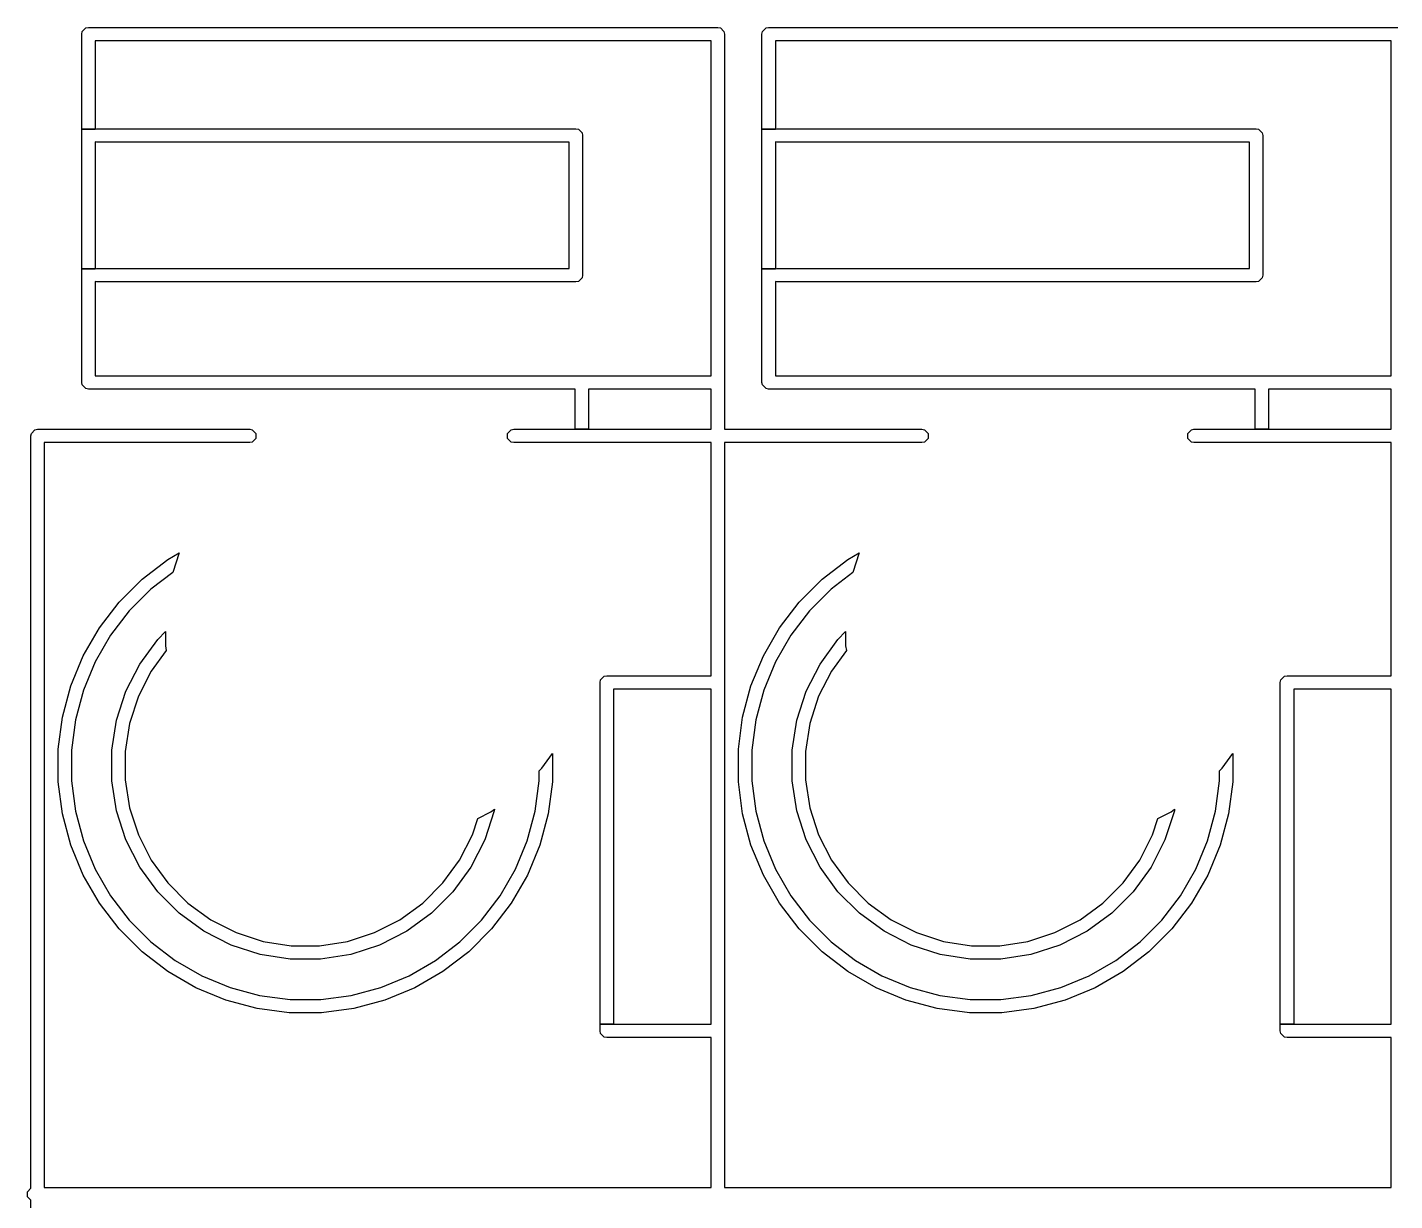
# Model space of a CAD drawing. Header units: inches. Extents: x 0 to 2.68, y 0 to 2.67.
# Drawn here: x 0.4037 to 0.8057, y 0.4249 to 0.7697 of the extents above; entities that cross this region are included whole.
import ezdxf

# ---------------------------------------------------------------- set-up
doc = ezdxf.new("R2010")
doc.units = ezdxf.units.IN
doc.header["$MEASUREMENT"] = 0
doc.layers.add('Edge.Cuts', color=254, linetype='CONTINUOUS', true_color=0xd0d2cd)

msp = doc.modelspace()

# ---------------------------------------------------------------- linework, layer by layer
at = {"layer": 'Edge.Cuts', "linetype": 'CONTINUOUS'}
for p, q in [((0.41969, 0.76772), (0.41983, 0.76847)), ((0.41983, 0.76847), (0.4209, 0.76954)), ((0.4209, 0.76954), (0.42165, 0.76969)), ((0.42165, 0.76969), (0.60669, 0.76969)), ((0.60669, 0.76969), (0.60745, 0.76954)), ((0.60745, 0.76954), (0.60851, 0.76847)), ((0.60851, 0.76847), (0.60866, 0.76772)), ((0.61969, 0.76772), (0.61983, 0.76847)), ((0.61983, 0.76847), (0.6209, 0.76954)), ((0.6209, 0.76954), (0.62165, 0.76969)), ((0.62165, 0.76969), (0.80669, 0.76969)), ((0.41969, 0.7398), (0.41969, 0.76772)), ((0.60472, 0.76575), (0.42362, 0.76575)), ((0.42362, 0.76575), (0.42362, 0.7398)), ((0.60472, 0.66732), (0.60472, 0.76575)), ((0.60866, 0.76772), (0.60866, 0.65157)), ((0.61969, 0.7398), (0.61969, 0.76772)), ((0.80472, 0.76575), (0.62362, 0.76575)), ((0.62362, 0.76575), (0.62362, 0.7398)), ((0.80472, 0.66732), (0.80472, 0.76575)), ((0.41969, 0.69874), (0.41969, 0.7398)), ((0.41969, 0.7398), (0.42362, 0.7398)), ((0.42362, 0.7398), (0.41969, 0.7398)), ((0.42362, 0.7398), (0.42402, 0.73988)), ((0.42402, 0.73988), (0.56496, 0.73988)), ((0.56496, 0.73988), (0.56571, 0.73973)), ((0.56571, 0.73973), (0.56678, 0.73867)), ((0.61969, 0.69874), (0.61969, 0.7398)), ((0.61969, 0.7398), (0.62362, 0.7398)), ((0.62362, 0.7398), (0.61969, 0.7398)), ((0.62362, 0.7398), (0.62402, 0.73988)), ((0.62402, 0.73988), (0.76496, 0.73988)), ((0.76496, 0.73988), (0.76571, 0.73973)), ((0.76571, 0.73973), (0.76678, 0.73867)), ((0.42402, 0.73594), (0.42362, 0.73602)), ((0.42362, 0.73602), (0.42362, 0.69874)), ((0.56299, 0.73594), (0.42402, 0.73594)), ((0.56299, 0.69882), (0.56299, 0.73594)), ((0.56678, 0.73867), (0.56693, 0.73791)), ((0.56693, 0.73791), (0.56693, 0.69685)), ((0.62402, 0.73594), (0.62362, 0.73602)), ((0.62362, 0.73602), (0.62362, 0.69874)), ((0.76299, 0.73594), (0.62402, 0.73594)), ((0.76299, 0.69882), (0.76299, 0.73594)), ((0.76678, 0.73867), (0.76693, 0.73791)), ((0.76693, 0.73791), (0.76693, 0.69685)), ((0.41969, 0.66535), (0.41969, 0.69874)), ((0.41969, 0.69874), (0.42362, 0.69874)), ((0.42362, 0.69874), (0.41969, 0.69874)), ((0.42362, 0.69874), (0.42402, 0.69882)), ((0.42402, 0.69882), (0.56299, 0.69882)), ((0.56678, 0.6961), (0.56571, 0.69503)), ((0.56693, 0.69685), (0.56678, 0.6961)), ((0.61969, 0.66535), (0.61969, 0.69874)), ((0.61969, 0.69874), (0.62362, 0.69874)), ((0.62362, 0.69874), (0.61969, 0.69874)), ((0.62362, 0.69874), (0.62402, 0.69882)), ((0.62402, 0.69882), (0.76299, 0.69882)), ((0.76678, 0.6961), (0.76571, 0.69503)), ((0.76693, 0.69685), (0.76678, 0.6961)), ((0.42402, 0.69488), (0.42362, 0.69496)), ((0.42362, 0.69496), (0.42362, 0.66732)), ((0.56496, 0.69488), (0.42402, 0.69488)), ((0.56571, 0.69503), (0.56496, 0.69488)), ((0.62402, 0.69488), (0.62362, 0.69496)), ((0.62362, 0.69496), (0.62362, 0.66732)), ((0.76496, 0.69488), (0.62402, 0.69488)), ((0.76571, 0.69503), (0.76496, 0.69488)), ((0.41983, 0.6646), (0.41969, 0.66535)), ((0.4209, 0.66354), (0.41983, 0.6646)), ((0.42165, 0.66339), (0.4209, 0.66354)), ((0.56472, 0.66339), (0.42165, 0.66339)), ((0.42362, 0.66732), (0.60472, 0.66732)), ((0.56472, 0.65157), (0.56472, 0.66339)), ((0.60472, 0.66339), (0.56866, 0.66339)), ((0.56866, 0.66339), (0.56866, 0.65157)), ((0.60472, 0.65157), (0.60472, 0.66339)), ((0.61983, 0.6646), (0.61969, 0.66535)), ((0.6209, 0.66354), (0.61983, 0.6646)), ((0.62165, 0.66339), (0.6209, 0.66354)), ((0.76472, 0.66339), (0.62165, 0.66339)), ((0.62362, 0.66732), (0.80472, 0.66732)), ((0.76472, 0.65157), (0.76472, 0.66339)), ((0.80472, 0.66339), (0.76866, 0.66339)), ((0.76866, 0.66339), (0.76866, 0.65157)), ((0.80472, 0.65157), (0.80472, 0.66339)), ((0.40487, 0.65036), (0.40594, 0.65142)), ((0.40594, 0.65142), (0.40669, 0.65157)), ((0.40669, 0.65157), (0.46906, 0.65157)), ((0.46906, 0.65157), (0.46981, 0.65142)), ((0.46981, 0.65142), (0.47087, 0.65036)), ((0.54487, 0.65036), (0.54594, 0.65142)), ((0.54594, 0.65142), (0.54669, 0.65157)), ((0.54669, 0.65157), (0.56472, 0.65157)), ((0.56472, 0.65157), (0.56866, 0.65157)), ((0.56866, 0.65157), (0.56472, 0.65157)), ((0.56866, 0.65157), (0.60472, 0.65157)), ((0.60866, 0.65157), (0.66669, 0.65157)), ((0.66669, 0.65157), (0.66745, 0.65142)), ((0.66745, 0.65142), (0.66851, 0.65036)), ((0.74487, 0.65036), (0.74594, 0.65142)), ((0.74594, 0.65142), (0.74669, 0.65157)), ((0.74669, 0.65157), (0.76472, 0.65157)), ((0.76472, 0.65157), (0.76866, 0.65157)), ((0.76866, 0.65157), (0.76472, 0.65157)), ((0.76866, 0.65157), (0.80472, 0.65157)), ((0.40472, 0.64961), (0.40487, 0.65036)), ((0.40472, 0.42856), (0.40472, 0.64961)), ((0.46906, 0.64764), (0.40866, 0.64764)), ((0.40866, 0.64764), (0.40866, 0.42874)), ((0.46981, 0.64779), (0.46906, 0.64764)), ((0.47087, 0.64885), (0.46981, 0.64779)), ((0.47087, 0.65036), (0.47087, 0.64885)), ((0.54487, 0.64885), (0.54487, 0.65036)), ((0.54594, 0.64779), (0.54487, 0.64885)), ((0.54669, 0.64764), (0.54594, 0.64779)), ((0.60472, 0.64764), (0.54669, 0.64764)), ((0.60472, 0.57913), (0.60472, 0.64764)), ((0.66669, 0.64764), (0.60866, 0.64764)), ((0.60866, 0.64764), (0.60866, 0.42874)), ((0.66745, 0.64779), (0.66669, 0.64764)), ((0.66851, 0.64885), (0.66745, 0.64779)), ((0.66851, 0.65036), (0.66851, 0.64885)), ((0.74487, 0.64885), (0.74487, 0.65036)), ((0.74594, 0.64779), (0.74487, 0.64885)), ((0.74669, 0.64764), (0.74594, 0.64779)), ((0.80472, 0.64764), (0.74669, 0.64764)), ((0.80472, 0.57913), (0.80472, 0.64764)), ((0.44497, 0.61332), (0.44831, 0.61525)), ((0.44831, 0.61525), (0.44645, 0.6095)), ((0.64497, 0.61332), (0.64831, 0.61525)), ((0.64831, 0.61525), (0.64645, 0.6095)), ((0.43741, 0.60752), (0.44497, 0.61332)), ((0.63741, 0.60752), (0.64497, 0.61332)), ((0.43067, 0.60078), (0.43741, 0.60752)), ((0.44645, 0.6095), (0.44001, 0.60456)), ((0.63067, 0.60078), (0.63741, 0.60752)), ((0.64645, 0.6095), (0.64001, 0.60456)), ((0.44001, 0.60456), (0.43363, 0.59818)), ((0.64001, 0.60456), (0.63363, 0.59818)), ((0.42487, 0.59322), (0.43067, 0.60078)), ((0.62487, 0.59322), (0.63067, 0.60078)), ((0.43363, 0.59818), (0.42815, 0.59103)), ((0.63363, 0.59818), (0.62815, 0.59103)), ((0.42011, 0.58497), (0.42487, 0.59322)), ((0.42815, 0.59103), (0.42364, 0.58323)), ((0.44202, 0.58983), (0.44429, 0.5921)), ((0.44429, 0.5921), (0.44429, 0.58797)), ((0.62011, 0.58497), (0.62487, 0.59322)), ((0.62815, 0.59103), (0.62364, 0.58323)), ((0.64202, 0.58983), (0.64429, 0.5921)), ((0.64429, 0.5921), (0.64429, 0.58797)), ((0.43676, 0.58258), (0.44202, 0.58983)), ((0.44429, 0.58797), (0.44451, 0.58657)), ((0.63676, 0.58258), (0.64202, 0.58983)), ((0.64429, 0.58797), (0.64451, 0.58657)), ((0.41646, 0.57617), (0.42011, 0.58497)), ((0.42364, 0.58323), (0.42019, 0.5749)), ((0.44451, 0.58657), (0.44012, 0.58053)), ((0.61646, 0.57617), (0.62011, 0.58497)), ((0.62364, 0.58323), (0.62019, 0.5749)), ((0.64451, 0.58657), (0.64012, 0.58053)), ((0.43269, 0.5746), (0.43676, 0.58258)), ((0.44012, 0.58053), (0.43633, 0.5731)), ((0.57224, 0.57792), (0.5733, 0.57898)), ((0.5733, 0.57898), (0.57406, 0.57913)), ((0.57406, 0.57913), (0.60472, 0.57913)), ((0.63269, 0.5746), (0.63676, 0.58258)), ((0.64012, 0.58053), (0.63633, 0.5731)), ((0.77224, 0.57792), (0.7733, 0.57898)), ((0.7733, 0.57898), (0.77406, 0.57913)), ((0.77406, 0.57913), (0.80472, 0.57913)), ((0.414, 0.56697), (0.41646, 0.57617)), ((0.42019, 0.5749), (0.41786, 0.5662)), ((0.57209, 0.57717), (0.57224, 0.57792)), ((0.57209, 0.47677), (0.57209, 0.57717)), ((0.60472, 0.5752), (0.57602, 0.5752)), ((0.57602, 0.5752), (0.57602, 0.47677)), ((0.60472, 0.47677), (0.60472, 0.5752)), ((0.614, 0.56697), (0.61646, 0.57617)), ((0.62019, 0.5749), (0.61786, 0.5662)), ((0.77209, 0.57717), (0.77224, 0.57792)), ((0.77209, 0.47677), (0.77209, 0.57717)), ((0.80472, 0.5752), (0.77602, 0.5752)), ((0.77602, 0.5752), (0.77602, 0.47677)), ((0.80472, 0.47677), (0.80472, 0.5752)), ((0.42992, 0.56608), (0.43269, 0.5746)), ((0.43633, 0.5731), (0.43375, 0.56516)), ((0.62992, 0.56608), (0.63269, 0.5746)), ((0.63633, 0.5731), (0.63375, 0.56516)), ((0.41275, 0.55752), (0.414, 0.56697)), ((0.61275, 0.55752), (0.614, 0.56697)), ((0.41786, 0.5662), (0.41668, 0.55726)), ((0.42852, 0.55723), (0.42992, 0.56608)), ((0.43375, 0.56516), (0.43245, 0.55693)), ((0.61786, 0.5662), (0.61668, 0.55726)), ((0.62852, 0.55723), (0.62992, 0.56608)), ((0.63375, 0.56516), (0.63245, 0.55693)), ((0.41275, 0.55726), (0.41275, 0.55752)), ((0.41275, 0.54799), (0.41275, 0.55726)), ((0.41668, 0.55726), (0.41668, 0.54825)), ((0.42852, 0.55693), (0.42852, 0.55723)), ((0.42852, 0.54828), (0.42852, 0.55693)), ((0.43245, 0.55693), (0.43245, 0.54859)), ((0.55499, 0.552), (0.55811, 0.55631)), ((0.55811, 0.55631), (0.55811, 0.54799)), ((0.61275, 0.55726), (0.61275, 0.55752)), ((0.61275, 0.54799), (0.61275, 0.55726)), ((0.61668, 0.55726), (0.61668, 0.54825)), ((0.62852, 0.55693), (0.62852, 0.55723)), ((0.62852, 0.54828), (0.62852, 0.55693)), ((0.63245, 0.55693), (0.63245, 0.54859)), ((0.75499, 0.552), (0.75811, 0.55631)), ((0.75811, 0.55631), (0.75811, 0.54799)), ((0.55418, 0.5512), (0.55499, 0.552)), ((0.55418, 0.54825), (0.55418, 0.5512)), ((0.75418, 0.5512), (0.75499, 0.552)), ((0.75418, 0.54825), (0.75418, 0.5512)), ((0.414, 0.53855), (0.41275, 0.54799)), ((0.41668, 0.54825), (0.41786, 0.53931)), ((0.42992, 0.53943), (0.42852, 0.54828)), ((0.43245, 0.54859), (0.43375, 0.54035)), ((0.55301, 0.53931), (0.55418, 0.54825)), ((0.55811, 0.54799), (0.55687, 0.53855)), ((0.614, 0.53855), (0.61275, 0.54799)), ((0.61668, 0.54825), (0.61786, 0.53931)), ((0.62992, 0.53943), (0.62852, 0.54828)), ((0.63245, 0.54859), (0.63375, 0.54035)), ((0.75301, 0.53931), (0.75418, 0.54825)), ((0.75811, 0.54799), (0.75687, 0.53855)), ((0.41786, 0.53931), (0.42019, 0.53061)), ((0.43269, 0.53091), (0.42992, 0.53943)), ((0.43375, 0.54035), (0.43633, 0.53242)), ((0.5361, 0.53721), (0.54, 0.5392)), ((0.54094, 0.53943), (0.53817, 0.53091)), ((0.54, 0.5392), (0.54102, 0.53995)), ((0.54102, 0.53995), (0.54094, 0.53943)), ((0.55067, 0.53061), (0.55301, 0.53931)), ((0.61786, 0.53931), (0.62019, 0.53061)), ((0.63269, 0.53091), (0.62992, 0.53943)), ((0.63375, 0.54035), (0.63633, 0.53242)), ((0.7361, 0.53721), (0.74, 0.5392)), ((0.74094, 0.53943), (0.73817, 0.53091)), ((0.74, 0.5392), (0.74102, 0.53995)), ((0.74102, 0.53995), (0.74094, 0.53943)), ((0.75067, 0.53061), (0.75301, 0.53931)), ((0.41646, 0.52934), (0.414, 0.53855)), ((0.53454, 0.53242), (0.5361, 0.53721)), ((0.55687, 0.53855), (0.5544, 0.52934)), ((0.61646, 0.52934), (0.614, 0.53855)), ((0.73454, 0.53242), (0.7361, 0.53721)), ((0.75687, 0.53855), (0.7544, 0.52934)), ((0.43676, 0.52293), (0.43269, 0.53091)), ((0.43633, 0.53242), (0.44012, 0.52499)), ((0.53075, 0.52499), (0.53454, 0.53242)), ((0.53817, 0.53091), (0.53411, 0.52293)), ((0.63676, 0.52293), (0.63269, 0.53091)), ((0.63633, 0.53242), (0.64012, 0.52499)), ((0.73075, 0.52499), (0.73454, 0.53242)), ((0.73817, 0.53091), (0.73411, 0.52293)), ((0.42011, 0.52054), (0.41646, 0.52934)), ((0.42019, 0.53061), (0.42364, 0.52228)), ((0.54723, 0.52228), (0.55067, 0.53061)), ((0.5544, 0.52934), (0.55076, 0.52054)), ((0.62011, 0.52054), (0.61646, 0.52934)), ((0.62019, 0.53061), (0.62364, 0.52228)), ((0.74723, 0.52228), (0.75067, 0.53061)), ((0.7544, 0.52934), (0.75076, 0.52054)), ((0.44202, 0.51568), (0.43676, 0.52293)), ((0.44012, 0.52499), (0.44502, 0.51824)), ((0.52585, 0.51824), (0.53075, 0.52499)), ((0.53411, 0.52293), (0.52884, 0.51568)), ((0.64202, 0.51568), (0.63676, 0.52293)), ((0.64012, 0.52499), (0.64502, 0.51824)), ((0.72585, 0.51824), (0.73075, 0.52499)), ((0.73411, 0.52293), (0.72884, 0.51568)), ((0.42487, 0.51229), (0.42011, 0.52054)), ((0.42364, 0.52228), (0.42815, 0.51448)), ((0.54272, 0.51448), (0.54723, 0.52228)), ((0.55076, 0.52054), (0.54599, 0.51229)), ((0.62487, 0.51229), (0.62011, 0.52054)), ((0.62364, 0.52228), (0.62815, 0.51448)), ((0.74272, 0.51448), (0.74723, 0.52228)), ((0.75076, 0.52054), (0.74599, 0.51229)), ((0.44836, 0.50935), (0.44202, 0.51568)), ((0.44502, 0.51824), (0.45092, 0.51234)), ((0.51995, 0.51234), (0.52585, 0.51824)), ((0.52884, 0.51568), (0.52251, 0.50935)), ((0.64836, 0.50935), (0.64202, 0.51568)), ((0.64502, 0.51824), (0.65092, 0.51234)), ((0.71995, 0.51234), (0.72585, 0.51824)), ((0.72884, 0.51568), (0.72251, 0.50935)), ((0.43067, 0.50473), (0.42487, 0.51229)), ((0.42815, 0.51448), (0.43363, 0.50733)), ((0.45092, 0.51234), (0.45766, 0.50744)), ((0.5132, 0.50744), (0.51995, 0.51234)), ((0.53723, 0.50733), (0.54272, 0.51448)), ((0.54599, 0.51229), (0.54019, 0.50473)), ((0.63067, 0.50473), (0.62487, 0.51229)), ((0.62815, 0.51448), (0.63363, 0.50733)), ((0.65092, 0.51234), (0.65766, 0.50744)), ((0.7132, 0.50744), (0.71995, 0.51234)), ((0.73723, 0.50733), (0.74272, 0.51448)), ((0.74599, 0.51229), (0.74019, 0.50473)), ((0.43363, 0.50733), (0.44001, 0.50096)), ((0.45561, 0.50408), (0.44836, 0.50935)), ((0.45766, 0.50744), (0.46509, 0.50365)), ((0.50577, 0.50365), (0.5132, 0.50744)), ((0.52251, 0.50935), (0.51526, 0.50408)), ((0.53086, 0.50096), (0.53723, 0.50733)), ((0.63363, 0.50733), (0.64001, 0.50096)), ((0.65561, 0.50408), (0.64836, 0.50935)), ((0.65766, 0.50744), (0.66509, 0.50365)), ((0.70577, 0.50365), (0.7132, 0.50744)), ((0.72251, 0.50935), (0.71526, 0.50408)), ((0.73086, 0.50096), (0.73723, 0.50733)), ((0.43741, 0.498), (0.43067, 0.50473)), ((0.46359, 0.50001), (0.45561, 0.50408)), ((0.46509, 0.50365), (0.47303, 0.50107)), ((0.49784, 0.50107), (0.50577, 0.50365)), ((0.51526, 0.50408), (0.50728, 0.50001)), ((0.54019, 0.50473), (0.53346, 0.498)), ((0.63741, 0.498), (0.63067, 0.50473)), ((0.66359, 0.50001), (0.65561, 0.50408)), ((0.66509, 0.50365), (0.67303, 0.50107)), ((0.69784, 0.50107), (0.70577, 0.50365)), ((0.71526, 0.50408), (0.70728, 0.50001)), ((0.74019, 0.50473), (0.73346, 0.498)), ((0.44001, 0.50096), (0.44716, 0.49547)), ((0.47211, 0.49725), (0.46359, 0.50001)), ((0.47303, 0.50107), (0.48126, 0.49977)), ((0.48126, 0.49977), (0.4896, 0.49977)), ((0.4896, 0.49977), (0.49784, 0.50107)), ((0.50728, 0.50001), (0.49876, 0.49725)), ((0.52371, 0.49547), (0.53086, 0.50096)), ((0.64001, 0.50096), (0.64716, 0.49547)), ((0.67211, 0.49725), (0.66359, 0.50001)), ((0.67303, 0.50107), (0.68126, 0.49977)), ((0.68126, 0.49977), (0.6896, 0.49977)), ((0.6896, 0.49977), (0.69784, 0.50107)), ((0.70728, 0.50001), (0.69876, 0.49725)), ((0.72371, 0.49547), (0.73086, 0.50096)), ((0.44497, 0.4922), (0.43741, 0.498)), ((0.44716, 0.49547), (0.45496, 0.49096)), ((0.48095, 0.49585), (0.47211, 0.49725)), ((0.48991, 0.49585), (0.48095, 0.49585)), ((0.49876, 0.49725), (0.48991, 0.49585)), ((0.51591, 0.49096), (0.52371, 0.49547)), ((0.53346, 0.498), (0.5259, 0.4922)), ((0.64497, 0.4922), (0.63741, 0.498)), ((0.64716, 0.49547), (0.65496, 0.49096)), ((0.68095, 0.49585), (0.67211, 0.49725)), ((0.68991, 0.49585), (0.68095, 0.49585)), ((0.69876, 0.49725), (0.68991, 0.49585)), ((0.71591, 0.49096), (0.72371, 0.49547)), ((0.73346, 0.498), (0.7259, 0.4922)), ((0.45322, 0.48743), (0.44497, 0.4922)), ((0.45496, 0.49096), (0.46329, 0.48751)), ((0.50758, 0.48751), (0.51591, 0.49096)), ((0.5259, 0.4922), (0.51765, 0.48743)), ((0.65322, 0.48743), (0.64497, 0.4922)), ((0.65496, 0.49096), (0.66329, 0.48751)), ((0.70758, 0.48751), (0.71591, 0.49096)), ((0.7259, 0.4922), (0.71765, 0.48743)), ((0.46202, 0.48379), (0.45322, 0.48743)), ((0.46329, 0.48751), (0.47199, 0.48518)), ((0.49887, 0.48518), (0.50758, 0.48751)), ((0.51765, 0.48743), (0.50884, 0.48379)), ((0.66202, 0.48379), (0.65322, 0.48743)), ((0.66329, 0.48751), (0.67199, 0.48518)), ((0.69887, 0.48518), (0.70758, 0.48751)), ((0.71765, 0.48743), (0.70884, 0.48379)), ((0.47122, 0.48132), (0.46202, 0.48379)), ((0.47199, 0.48518), (0.48093, 0.48401)), ((0.48093, 0.48401), (0.48994, 0.48401)), ((0.48994, 0.48401), (0.49887, 0.48518)), ((0.50884, 0.48379), (0.49964, 0.48132)), ((0.67122, 0.48132), (0.66202, 0.48379)), ((0.67199, 0.48518), (0.68093, 0.48401)), ((0.68093, 0.48401), (0.68994, 0.48401)), ((0.68994, 0.48401), (0.69887, 0.48518)), ((0.70884, 0.48379), (0.69964, 0.48132)), ((0.48067, 0.48008), (0.47122, 0.48132)), ((0.4902, 0.48008), (0.48067, 0.48008)), ((0.49964, 0.48132), (0.4902, 0.48008)), ((0.68067, 0.48008), (0.67122, 0.48132)), ((0.6902, 0.48008), (0.68067, 0.48008)), ((0.69964, 0.48132), (0.6902, 0.48008)), ((0.57209, 0.4748), (0.57209, 0.47677)), ((0.57209, 0.47677), (0.57602, 0.47677)), ((0.57602, 0.47677), (0.57209, 0.47677)), ((0.57224, 0.47405), (0.57209, 0.4748)), ((0.57602, 0.47677), (0.60472, 0.47677)), ((0.77209, 0.4748), (0.77209, 0.47677)), ((0.77209, 0.47677), (0.77602, 0.47677)), ((0.77602, 0.47677), (0.77209, 0.47677)), ((0.77224, 0.47405), (0.77209, 0.4748)), ((0.77602, 0.47677), (0.80472, 0.47677)), ((0.5733, 0.47298), (0.57224, 0.47405)), ((0.57406, 0.47283), (0.5733, 0.47298)), ((0.60472, 0.47283), (0.57406, 0.47283)), ((0.60472, 0.42874), (0.60472, 0.47283)), ((0.7733, 0.47298), (0.77224, 0.47405)), ((0.77406, 0.47283), (0.7733, 0.47298)), ((0.80472, 0.47283), (0.77406, 0.47283)), ((0.80472, 0.42874), (0.80472, 0.47283)), ((0.40369, 0.42752), (0.40472, 0.42856)), ((0.40369, 0.42602), (0.40369, 0.42752)), ((0.40866, 0.42874), (0.60472, 0.42874)), ((0.60866, 0.42874), (0.80472, 0.42874)), ((0.40472, 0.42499), (0.40369, 0.42602)), ((0.40472, 0.23622), (0.40472, 0.42499))]:
    msp.add_line(p, q, dxfattribs=at)

doc.saveas('drawing.dxf')
